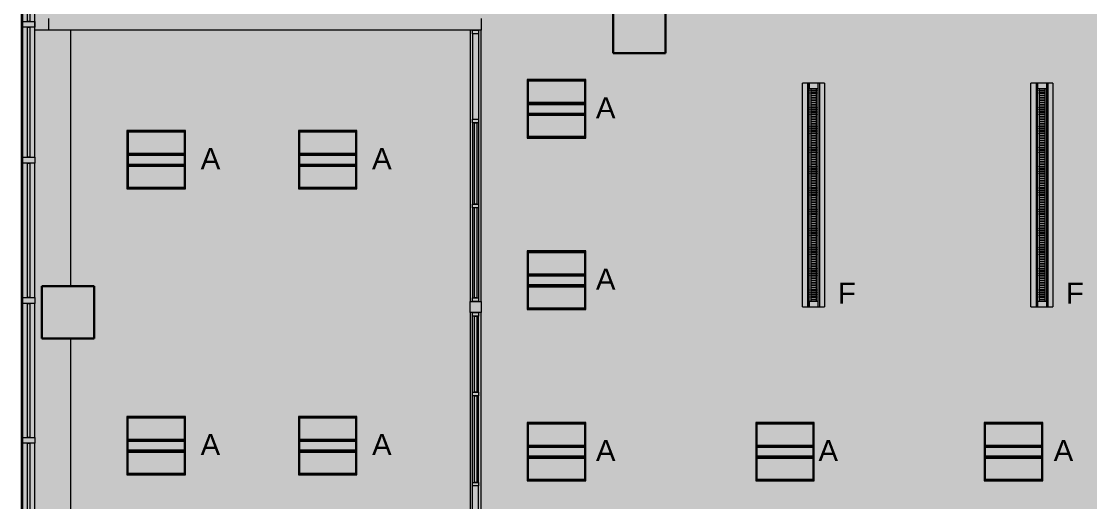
# Model space of a CAD drawing. Header units: inches. Extents: x -1196 to 1003, y -7097 to -4899.
# Drawn here: x -1195.7 to -746.8, y -5357.7 to -5156 of the extents above; entities that cross this region are included whole.
import ezdxf

# ---------------------------------------------------------------- set-up
doc = ezdxf.new("R2010")
doc.units = ezdxf.units.IN
doc.header["$MEASUREMENT"] = 0
for name, color, linetype, lineweight in [('A-CLNG', 13, 'Continuous', 13), ('A-DETL-GENF', 92, 'Continuous', 9), ('A-FLOR', 192, 'Continuous', 13), ('A-GLAZ-CURT', 52, 'Continuous', 9), ('A-GLAZ-CWMG', 51, 'Continuous', 9), ('A-WALL', 113, 'Continuous', 9), ('E-LITE-EQPM', 33, 'Continuous', 9), ('E-LITE-EQPM-IDEN', 33, 'Continuous', 9), ('S-COLS', 52, 'Continuous', 9)]:
    doc.layers.add(name, color=color, linetype=linetype, lineweight=lineweight)
doc.styles.add('Arial', font='arial.ttf', dxfattribs={"height": 8.851796})

# ---------------------------------------------------------------- blocks, each defined once
blk = doc.blocks.new('Concrete-Rectangular-Column - 24 X 24-5087837-FIRST FLOOR RCP')
at = {"layer": 'S-COLS', "lineweight": 30}
for p, q in [((-11, 11), (11, 11)), ((-11, -11), (-11, 11)), ((11, 11), (11, -11)), ((11, -11), (-11, -11))]:
    blk.add_line(p, q, dxfattribs=at)
blk = doc.blocks.new('System Panel - Glazed-5269407-FIRST FLOOR RCP')
at = {"layer": 'A-GLAZ-CURT', "lineweight": 13}
for p, q in [((-28.25, -0.5), (-28.25, 0.5)), ((-28.25, 0.5), (28.25, 0.5)), ((28.25, 0.5), (28.25, -0.5)), ((28.25, -0.5), (-28.25, -0.5))]:
    blk.add_line(p, q, dxfattribs=at)
blk = doc.blocks.new('System Panel - Glazed-5269408-FIRST FLOOR RCP')
at = {"layer": 'A-GLAZ-CURT', "lineweight": 13}
for p, q in [((-28.125, -0.5), (-28.125, 0.5)), ((-28.125, 0.5), (28.125, 0.5)), ((28.125, 0.5), (28.125, -0.5)), ((28.125, -0.5), (-28.125, -0.5))]:
    blk.add_line(p, q, dxfattribs=at)
blk = doc.blocks.new('Rectangular Mullion - 2_5_ x 5_ rectangular-V60-FIRST FLOOR RCP')
at = {"layer": 'A-GLAZ-CWMG'}
for p, q in [((-1195.06, -5389.74), (-1195.06, -5333.24)), ((-1190.06, -5388.54), (-1190.06, -5333.24))]:
    blk.add_line(p, q, dxfattribs=at)
blk = doc.blocks.new('Rectangular Mullion - 2_5_ x 5_ rectangular-V61-FIRST FLOOR RCP')
at = {"layer": 'A-GLAZ-CWMG'}
for p, q in [((-1195.06, -5330.74), (-1195.06, -5274.49)), ((-1190.06, -5330.74), (-1190.06, -5274.49))]:
    blk.add_line(p, q, dxfattribs=at)
blk = doc.blocks.new('System Panel - Glazed-5269409-FIRST FLOOR RCP')
at = {"layer": 'A-GLAZ-CURT', "lineweight": 13}
for p, q in [((-27.25, -0.5), (-27.25, 0.5)), ((-27.25, 0.5), (27.25, 0.5)), ((27.25, 0.5), (27.25, -0.5)), ((27.25, -0.5), (-27.25, -0.5))]:
    blk.add_line(p, q, dxfattribs=at)
blk = doc.blocks.new('Rectangular Mullion - 2_5_ x 5_ rectangular-V62-FIRST FLOOR RCP')
at = {"layer": 'A-GLAZ-CWMG'}
for p, q in [((-1195.06, -5271.99), (-1195.06, -5215.49)), ((-1190.06, -5271.99), (-1190.06, -5215.49))]:
    blk.add_line(p, q, dxfattribs=at)
blk = doc.blocks.new('System Panel - Glazed-5269410-FIRST FLOOR RCP')
at = {"layer": 'A-GLAZ-CURT', "lineweight": 13}
for p, q in [((-28.23, -0.5), (-28.23, 0.5)), ((-28.23, 0.5), (28.23, 0.5)), ((28.23, 0.5), (28.23, -0.5)), ((28.23, -0.5), (-28.23, -0.5))]:
    blk.add_line(p, q, dxfattribs=at)
blk = doc.blocks.new('Rectangular Mullion - 2_5_ x 5_ rectangular-4899285-FIRST FLOOR RCP')
at = {"layer": 'A-GLAZ-CWMG'}
for p, q in [((-1195.06, -5212.99), (-1195.06, -5158.49)), ((-1190.06, -5212.99), (-1190.06, -5159.7))]:
    blk.add_line(p, q, dxfattribs=at)
blk = doc.blocks.new('Rectangular Mullion - 2_5_ x 5_ rectangular-4899287-FIRST FLOOR RCP')
at = {"layer": 'A-GLAZ-CWMG'}
for p, q in [((-1195.06, -5155.99), (-1195.06, -5099.53)), ((-1190.06, -5154.83), (-1190.06, -5099.53))]:
    blk.add_line(p, q, dxfattribs=at)
blk = doc.blocks.new('Rectangular Mullion - 2_5_ x 5_ rectangular-5269403-FIRST FLOOR RCP')
at = {"layer": 'A-GLAZ-CWMG', "lineweight": 20}
for p, q in [((1.25, 2.5), (-1.25, 2.5)), ((-1.25, 2.5), (-1.25, -2.5)), ((1.25, -2.5), (1.25, 2.5)), ((-1.25, -2.5), (1.25, -2.5))]:
    blk.add_line(p, q, dxfattribs=at)
blk = doc.blocks.new('Rectangular Mullion - 1_5_ x 2_5_ rectangular-4940031-FIRST FLOOR RCP')
at = {"layer": 'A-GLAZ-CWMG'}
for p, q in [((-1006.07, -5234.26), (-1006.07, -5272.15)), ((-1003.57, -5234.26), (-1003.57, -5272.15))]:
    blk.add_line(p, q, dxfattribs=at)
blk = doc.blocks.new('Rectangular Mullion - 1_5_ x 2_5_ rectangular-5299792-FIRST FLOOR RCP')
at = {"layer": 'A-GLAZ-CWMG', "lineweight": 20}
for p, q in [((-1.5, 1.25), (0, 1.25)), ((-1.5, -1.25), (-1.5, 1.25)), ((0, 1.25), (0, -1.25)), ((0, -1.25), (-1.5, -1.25))]:
    blk.add_line(p, q, dxfattribs=at)
blk = doc.blocks.new('Rectangular Mullion - 1_5_ x 2_5_ rectangular-5263173-FIRST FLOOR RCP')
at = {"layer": 'A-GLAZ-CWMG'}
for p, q in [((-1006.07, -5161.2), (-1006.07, -5197.11)), ((-1003.57, -5161.2), (-1003.57, -5197.11))]:
    blk.add_line(p, q, dxfattribs=at)
blk = doc.blocks.new('System Panel - Glazed-5263178-FIRST FLOOR RCP')
at = {"layer": 'A-GLAZ-CURT', "lineweight": 13}
for p, q in [((-17.07, -0.5), (-17.07, 0.5)), ((-17.07, 0.5), (17.07, 0.5)), ((17.07, 0.5), (17.07, -0.5)), ((17.07, -0.5), (-17.07, -0.5))]:
    blk.add_line(p, q, dxfattribs=at)
blk = doc.blocks.new('Rectangular Mullion - 1_5_ x 2_5_ rectangular-5299793-FIRST FLOOR RCP')
at = {"layer": 'A-GLAZ-CWMG', "lineweight": 20}
for p, q in [((0, 1.25), (-1.5, 1.25)), ((-1.5, 1.25), (-1.5, -1.25)), ((0, -1.25), (0, 1.25)), ((-1.5, -1.25), (0, -1.25))]:
    blk.add_line(p, q, dxfattribs=at)
blk = doc.blocks.new('Rectangular Mullion - 1_5_ x 2_5_ rectangular-4924423-FIRST FLOOR RCP')
at = {"layer": 'A-GLAZ-CWMG', "lineweight": 20}
for p, q in [((0.75, 1.25), (-0.75, 1.25)), ((-0.75, 1.25), (-0.75, -1.25)), ((0.75, -1.25), (0.75, 1.25)), ((-0.75, -1.25), (0.75, -1.25))]:
    blk.add_line(p, q, dxfattribs=at)
blk = doc.blocks.new('System Panel - Glazed-4940037-FIRST FLOOR RCP')
at = {"layer": 'A-GLAZ-CURT', "lineweight": 13}
for p, q in [((-18.95, -0.5), (-18.95, 0.5)), ((-18.95, 0.5), (18.95, 0.5)), ((18.95, 0.5), (18.95, -0.5)), ((18.95, -0.5), (-18.95, -0.5))]:
    blk.add_line(p, q, dxfattribs=at)
blk = doc.blocks.new('Rectangular Mullion - 1_5_ x 2_5_ rectangular-5263176-FIRST FLOOR RCP')
at = {"layer": 'A-GLAZ-CWMG'}
for p, q in [((-1006.07, -5198.61), (-1006.07, -5232.76)), ((-1003.57, -5198.61), (-1003.57, -5232.76))]:
    blk.add_line(p, q, dxfattribs=at)
blk = doc.blocks.new('Rectangular Mullion - 1_5_ x 2_5_ rectangular-4942306-FIRST FLOOR RCP')
at = {"layer": 'A-GLAZ-CWMG'}
for p, q in [((-1006.07, -5311.75), (-1006.07, -5279.78)), ((-1003.57, -5311.75), (-1003.57, -5279.78))]:
    blk.add_line(p, q, dxfattribs=at)
blk = doc.blocks.new('Rectangular Mullion - 1_5_ x 2_5_ rectangular-5263125-FIRST FLOOR RCP')
at = {"layer": 'A-GLAZ-CWMG'}
for p, q in [((-1006.07, -5387.04), (-1006.07, -5351.14)), ((-1003.57, -5387.04), (-1003.57, -5351.14))]:
    blk.add_line(p, q, dxfattribs=at)
blk = doc.blocks.new('System Panel - Glazed-5263130-FIRST FLOOR RCP')
at = {"layer": 'A-GLAZ-CURT', "lineweight": 13}
for p, q in [((-18.2, -0.5), (-18.2, 0.5)), ((-18.2, 0.5), (18.2, 0.5)), ((18.2, 0.5), (18.2, -0.5)), ((18.2, -0.5), (-18.2, -0.5))]:
    blk.add_line(p, q, dxfattribs=at)
blk = doc.blocks.new('Rectangular Mullion - 1_5_ x 2_5_ rectangular-5299802-FIRST FLOOR RCP')
at = {"layer": 'A-GLAZ-CWMG', "lineweight": 20}
for p, q in [((0, 1.25), (-1.5, 1.25)), ((-1.5, 1.25), (-1.5, -1.25)), ((0, -1.25), (0, 1.25)), ((-1.5, -1.25), (0, -1.25))]:
    blk.add_line(p, q, dxfattribs=at)
blk = doc.blocks.new('Rectangular Mullion - 1_5_ x 2_5_ rectangular-4928813-FIRST FLOOR RCP')
at = {"layer": 'A-GLAZ-CWMG', "lineweight": 20}
for p, q in [((0.75, 1.25), (-0.75, 1.25)), ((-0.75, 1.25), (-0.75, -1.25)), ((0.75, -1.25), (0.75, 1.25)), ((-0.75, -1.25), (0.75, -1.25))]:
    blk.add_line(p, q, dxfattribs=at)
blk = doc.blocks.new('System Panel - Glazed-4942309-FIRST FLOOR RCP')
at = {"layer": 'A-GLAZ-CURT', "lineweight": 13}
for p, q in [((-15.99, -0.5), (-15.99, 0.5)), ((-15.99, 0.5), (15.99, 0.5)), ((15.99, 0.5), (15.99, -0.5)), ((15.99, -0.5), (-15.99, -0.5))]:
    blk.add_line(p, q, dxfattribs=at)
blk = doc.blocks.new('Rectangular Mullion - 1_5_ x 2_5_ rectangular-5263128-FIRST FLOOR RCP')
at = {"layer": 'A-GLAZ-CWMG'}
for p, q in [((-1006.07, -5349.64), (-1006.07, -5313.25)), ((-1003.57, -5349.64), (-1003.57, -5313.25))]:
    blk.add_line(p, q, dxfattribs=at)
blk = doc.blocks.new('L-Recessed-Axis-Plano - 2 X 2-4550865-FIRST FLOOR RCP')
at = {"layer": 'E-LITE-EQPM'}
for p, q in [((11.91, 11.87), (-11.91, 11.87)), ((-11.91, 11.87), (-11.91, -11.88)), ((-11.88, -11.56), (-11.88, 11.56)), ((-11.88, 11.56), (11.87, 11.56)), ((11.87, 11.56), (11.87, -11.56)), ((11.91, -11.88), (11.91, 11.87)), ((-11.88, 2.74), (11.87, 2.74)), ((11.87, 2.51), (-11.88, 2.51)), ((-11.88, 2.3), (11.87, 2.3)), ((-11.88, 2.2), (11.87, 2.2)), ((-11.88, 1.83), (11.87, 1.83)), ((-11.88, -1.83), (11.87, -1.83)), ((-11.88, -2.2), (11.87, -2.2)), ((-11.88, -2.3), (11.87, -2.3)), ((-11.88, -2.51), (11.87, -2.51)), ((-11.88, -2.74), (11.87, -2.74)), ((-11.91, -11.88), (11.91, -11.88)), ((11.87, -11.56), (-11.88, -11.56))]:
    blk.add_line(p, q, dxfattribs=at)
blk = doc.blocks.new('L-Pendant-Axis-LT-Louver - L-Pendant-Axis-LT-Louver 2-5087436-FIRST FLOOR RCP')
at = {"layer": 'E-LITE-EQPM'}
for p, q in [((47, 4.64), (-47, 4.64)), ((-47, 4.59), (-47, 4.64)), ((-47, 2.49), (-47, 4.59)), ((47, 4.64), (47, 4.59)), ((47, 4.59), (47, 2.49)), ((-47, 1.88), (-47, 2.49)), ((-47, 2.49), (47, 2.49)), ((47, 1.88), (-47, 1.88)), ((-47, -1.85), (-47, 1.85)), ((-47, 1.85), (-44.78, 1.85)), ((-44.78, 1.85), (-44.78, 1.8)), ((-44.78, 1.8), (-44.78, 1.83)), ((-44.78, 1.72), (-44.78, 1.8)), ((-44.78, 1.72), (-44.78, -1.72)), ((-44.78, 1.15), (-43.88, 1.15)), ((-43.88, -1.27), (-43.88, 1.27)), ((-43.82, 1.27), (-43.88, 1.27)), ((-43.82, 1.27), (-43.82, -1.27)), ((-43.82, 1.15), (-42.89, 1.15)), ((-42.89, -1.27), (-42.89, 1.27)), ((-42.82, 1.27), (-42.89, 1.27)), ((-42.82, 1.27), (-42.82, -1.27)), ((-42.82, 1.15), (-41.89, 1.15)), ((-41.89, -1.27), (-41.89, 1.27)), ((-41.83, 1.27), (-41.89, 1.27)), ((-41.83, 1.27), (-41.83, -1.27)), ((-41.83, 1.15), (-40.89, 1.15)), ((-40.89, -1.27), (-40.89, 1.27)), ((-40.83, 1.27), (-40.89, 1.27)), ((-40.83, 1.27), (-40.83, -1.27)), ((-40.83, 1.15), (-39.9, 1.15)), ((-39.9, -1.27), (-39.9, 1.27)), ((-39.83, 1.27), (-39.9, 1.27)), ((-39.83, 1.27), (-39.83, -1.27)), ((-39.83, 1.15), (-38.9, 1.15)), ((-38.9, -1.27), (-38.9, 1.27)), ((-38.84, 1.27), (-38.9, 1.27)), ((-38.84, 1.27), (-38.84, -1.27)), ((-38.84, 1.15), (-37.9, 1.15)), ((-37.9, -1.27), (-37.9, 1.27)), ((-37.84, 1.27), (-37.9, 1.27)), ((-37.84, 1.27), (-37.84, -1.27)), ((-37.84, 1.15), (-36.91, 1.15)), ((-36.91, -1.27), (-36.91, 1.27)), ((-36.84, 1.27), (-36.91, 1.27)), ((-36.84, 1.27), (-36.84, -1.27)), ((-36.84, 1.15), (-35.91, 1.15)), ((-35.91, -1.27), (-35.91, 1.27)), ((-35.85, 1.27), (-35.91, 1.27)), ((-35.85, 1.27), (-35.85, -1.27)), ((-35.85, 1.15), (-34.91, 1.15)), ((-34.91, -1.27), (-34.91, 1.27)), ((-34.85, 1.27), (-34.91, 1.27)), ((-34.85, 1.27), (-34.85, -1.27)), ((-34.85, 1.15), (-33.92, 1.15)), ((-33.92, -1.27), (-33.92, 1.27)), ((-33.85, 1.27), (-33.92, 1.27)), ((-33.85, 1.27), (-33.85, -1.27)), ((-33.85, 1.15), (-32.92, 1.15)), ((-32.92, -1.27), (-32.92, 1.27)), ((-32.86, 1.27), (-32.92, 1.27)), ((-32.86, 1.27), (-32.86, -1.27)), ((-32.86, 1.15), (-31.92, 1.15)), ((-31.92, -1.27), (-31.92, 1.27)), ((-31.86, 1.27), (-31.92, 1.27)), ((-31.86, 1.27), (-31.86, -1.27)), ((-31.86, 1.15), (-30.93, 1.15)), ((-30.93, -1.27), (-30.93, 1.27)), ((-30.86, 1.27), (-30.93, 1.27)), ((-30.86, 1.27), (-30.86, -1.27)), ((-30.86, 1.15), (-29.93, 1.15)), ((-29.93, -1.27), (-29.93, 1.27)), ((-29.87, 1.27), (-29.93, 1.27)), ((-29.87, 1.27), (-29.87, -1.27)), ((-29.87, 1.15), (-28.93, 1.15)), ((-28.93, -1.27), (-28.93, 1.27)), ((-28.87, 1.27), (-28.93, 1.27)), ((-28.87, 1.27), (-28.87, -1.27)), ((-28.87, 1.15), (-27.94, 1.15)), ((-27.94, -1.27), (-27.94, 1.27)), ((-27.87, 1.27), (-27.94, 1.27)), ((-27.87, 1.27), (-27.87, -1.27)), ((-27.87, 1.15), (-26.94, 1.15)), ((-26.94, -1.27), (-26.94, 1.27)), ((-26.88, 1.27), (-26.94, 1.27)), ((-26.88, 1.27), (-26.88, -1.27)), ((-26.88, 1.15), (-25.94, 1.15)), ((-25.94, -1.27), (-25.94, 1.27)), ((-25.88, 1.27), (-25.94, 1.27)), ((-25.88, 1.27), (-25.88, -1.27)), ((-25.88, 1.15), (-24.95, 1.15)), ((-24.95, -1.27), (-24.95, 1.27)), ((-24.88, 1.27), (-24.95, 1.27)), ((-24.88, 1.27), (-24.88, -1.27)), ((-24.88, 1.15), (-23.95, 1.15)), ((-23.95, -1.27), (-23.95, 1.27)), ((-23.89, 1.27), (-23.95, 1.27)), ((-23.89, 1.27), (-23.89, -1.27)), ((-23.89, 1.15), (-22.95, 1.15)), ((-22.95, -1.27), (-22.95, 1.27)), ((-22.89, 1.27), (-22.95, 1.27)), ((-22.89, 1.27), (-22.89, -1.27)), ((-22.89, 1.15), (-21.96, 1.15)), ((-21.96, -1.27), (-21.96, 1.27)), ((-21.89, 1.27), (-21.96, 1.27)), ((-21.89, 1.27), (-21.89, -1.27)), ((-21.89, 1.15), (-20.96, 1.15)), ((-20.96, -1.27), (-20.96, 1.27)), ((-20.9, 1.27), (-20.96, 1.27)), ((-20.9, 1.27), (-20.9, -1.27)), ((-20.9, 1.15), (-19.96, 1.15)), ((-19.96, -1.27), (-19.96, 1.27)), ((-19.9, 1.27), (-19.96, 1.27)), ((-19.9, 1.27), (-19.9, -1.27)), ((-19.9, 1.15), (-18.97, 1.15)), ((-18.97, -1.27), (-18.97, 1.27)), ((-18.9, 1.27), (-18.97, 1.27)), ((-18.9, 1.27), (-18.9, -1.27)), ((-18.9, 1.15), (-17.97, 1.15)), ((-17.97, -1.27), (-17.97, 1.27)), ((-17.91, 1.27), (-17.97, 1.27)), ((-17.91, 1.27), (-17.91, -1.27)), ((-17.91, 1.15), (-16.97, 1.15)), ((-16.97, -1.27), (-16.97, 1.27)), ((-16.91, 1.27), (-16.97, 1.27)), ((-16.91, 1.27), (-16.91, -1.27)), ((-16.91, 1.15), (-15.98, 1.15)), ((-15.98, -1.27), (-15.98, 1.27)), ((-15.91, 1.27), (-15.98, 1.27)), ((-15.91, 1.27), (-15.91, -1.27)), ((-15.91, 1.15), (-14.98, 1.15)), ((-14.98, -1.27), (-14.98, 1.27)), ((-14.92, 1.27), (-14.98, 1.27)), ((-14.92, 1.27), (-14.92, -1.27)), ((-14.92, 1.15), (-13.98, 1.15)), ((-13.98, -1.27), (-13.98, 1.27)), ((-13.92, 1.27), (-13.98, 1.27)), ((-13.92, 1.27), (-13.92, -1.27)), ((-13.92, 1.15), (-12.99, 1.15)), ((-12.99, -1.27), (-12.99, 1.27)), ((-12.92, 1.27), (-12.99, 1.27)), ((-12.92, 1.27), (-12.92, -1.27)), ((-12.92, 1.15), (-11.99, 1.15)), ((-11.99, -1.27), (-11.99, 1.27)), ((-11.93, 1.27), (-11.99, 1.27)), ((-11.93, 1.27), (-11.93, -1.27)), ((-11.93, 1.15), (-10.99, 1.15)), ((-10.99, -1.27), (-10.99, 1.27)), ((-10.93, 1.27), (-10.99, 1.27)), ((-10.93, 1.27), (-10.93, -1.27)), ((-10.93, 1.15), (-10, 1.15)), ((-10, -1.27), (-10, 1.27)), ((-9.94, 1.27), (-10, 1.27)), ((-9.94, 1.27), (-9.94, -1.27)), ((-9.94, 1.15), (-9, 1.15)), ((-9, -1.27), (-9, 1.27)), ((-8.94, 1.27), (-9, 1.27)), ((-8.94, 1.27), (-8.94, -1.27)), ((-8.94, 1.15), (-8, 1.15)), ((-8, -1.27), (-8, 1.27)), ((-7.94, 1.27), (-8, 1.27)), ((-7.94, 1.27), (-7.94, -1.27)), ((-7.94, 1.15), (-7.01, 1.15)), ((-7.01, -1.27), (-7.01, 1.27)), ((-6.95, 1.27), (-7.01, 1.27)), ((-6.95, 1.27), (-6.95, -1.27)), ((-6.95, 1.15), (-6.01, 1.15)), ((-6.01, -1.27), (-6.01, 1.27)), ((-5.95, 1.27), (-6.01, 1.27)), ((-5.95, 1.27), (-5.95, -1.27)), ((-5.95, 1.15), (-5.01, 1.15)), ((-5.01, -1.27), (-5.01, 1.27)), ((-4.95, 1.27), (-5.01, 1.27)), ((-4.95, 1.27), (-4.95, -1.27)), ((-4.95, 1.15), (-4.02, 1.15)), ((-4.02, -1.27), (-4.02, 1.27)), ((-3.96, 1.27), (-4.02, 1.27)), ((-3.96, 1.27), (-3.96, -1.27)), ((-3.96, 1.15), (-3.02, 1.15)), ((-3.02, -1.27), (-3.02, 1.27)), ((-2.96, 1.27), (-3.02, 1.27)), ((-2.96, 1.27), (-2.96, -1.27)), ((-2.96, 1.15), (-2.02, 1.15)), ((-2.02, -1.27), (-2.02, 1.27)), ((-1.96, 1.27), (-2.02, 1.27)), ((-1.96, 1.27), (-1.96, -1.27)), ((-1.96, 1.15), (-1.03, 1.15)), ((-1.03, -1.27), (-1.03, 1.27)), ((-0.97, 1.27), (-1.03, 1.27)), ((-0.97, 1.27), (-0.97, -1.27)), ((-0.97, 1.15), (-0.03, 1.15)), ((-0.03, -1.27), (-0.03, 1.27)), ((0.03, 1.27), (-0.03, 1.27)), ((0.03, 1.27), (0.03, -1.27)), ((0.03, 1.15), (0.97, 1.15)), ((0.97, -1.27), (0.97, 1.27)), ((1.03, 1.27), (0.97, 1.27)), ((1.03, 1.27), (1.03, -1.27)), ((1.03, 1.15), (1.96, 1.15)), ((1.96, -1.27), (1.96, 1.27)), ((2.02, 1.27), (1.96, 1.27)), ((2.02, 1.27), (2.02, -1.27)), ((2.02, 1.15), (2.96, 1.15)), ((2.96, -1.27), (2.96, 1.27)), ((3.02, 1.27), (2.96, 1.27)), ((3.02, 1.27), (3.02, -1.27)), ((3.02, 1.15), (3.96, 1.15)), ((3.96, -1.27), (3.96, 1.27)), ((4.02, 1.27), (3.96, 1.27)), ((4.02, 1.27), (4.02, -1.27)), ((4.02, 1.15), (4.95, 1.15)), ((4.95, -1.27), (4.95, 1.27)), ((5.01, 1.27), (4.95, 1.27)), ((5.01, 1.27), (5.01, -1.27)), ((5.01, 1.15), (5.95, 1.15)), ((5.95, -1.27), (5.95, 1.27)), ((6.01, 1.27), (5.95, 1.27)), ((6.01, 1.27), (6.01, -1.27)), ((6.01, 1.15), (6.95, 1.15)), ((6.95, -1.27), (6.95, 1.27)), ((7.01, 1.27), (6.95, 1.27)), ((7.01, 1.27), (7.01, -1.27)), ((7.01, 1.15), (7.94, 1.15)), ((7.94, -1.27), (7.94, 1.27)), ((8, 1.27), (7.94, 1.27)), ((8, 1.27), (8, -1.27)), ((8, 1.15), (8.94, 1.15)), ((8.94, -1.27), (8.94, 1.27)), ((9, 1.27), (8.94, 1.27)), ((9, 1.27), (9, -1.27)), ((9, 1.15), (9.94, 1.15)), ((9.94, -1.27), (9.94, 1.27)), ((10, 1.27), (9.94, 1.27)), ((10, 1.27), (10, -1.27)), ((10, 1.15), (10.93, 1.15)), ((10.93, -1.27), (10.93, 1.27)), ((10.99, 1.27), (10.93, 1.27)), ((10.99, 1.27), (10.99, -1.27)), ((10.99, 1.15), (11.93, 1.15)), ((11.93, -1.27), (11.93, 1.27)), ((11.99, 1.27), (11.93, 1.27)), ((11.99, 1.27), (11.99, -1.27)), ((11.99, 1.15), (12.92, 1.15)), ((12.92, -1.27), (12.92, 1.27)), ((12.99, 1.27), (12.92, 1.27)), ((12.99, 1.27), (12.99, -1.27)), ((12.99, 1.15), (13.92, 1.15)), ((13.92, -1.27), (13.92, 1.27)), ((13.98, 1.27), (13.92, 1.27)), ((13.98, 1.27), (13.98, -1.27)), ((13.98, 1.15), (14.92, 1.15)), ((14.92, -1.27), (14.92, 1.27)), ((14.98, 1.27), (14.92, 1.27)), ((14.98, 1.27), (14.98, -1.27)), ((14.98, 1.15), (15.91, 1.15)), ((15.91, -1.27), (15.91, 1.27)), ((15.98, 1.27), (15.91, 1.27)), ((15.98, 1.27), (15.98, -1.27)), ((15.98, 1.15), (16.91, 1.15)), ((16.91, -1.27), (16.91, 1.27)), ((16.97, 1.27), (16.91, 1.27)), ((16.97, 1.27), (16.97, -1.27)), ((16.97, 1.15), (17.91, 1.15)), ((17.91, -1.27), (17.91, 1.27)), ((17.97, 1.27), (17.91, 1.27)), ((17.97, 1.27), (17.97, -1.27)), ((17.97, 1.15), (18.9, 1.15)), ((18.9, -1.27), (18.9, 1.27)), ((18.97, 1.27), (18.9, 1.27)), ((18.97, 1.27), (18.97, -1.27)), ((18.97, 1.15), (19.9, 1.15)), ((19.9, -1.27), (19.9, 1.27)), ((19.96, 1.27), (19.9, 1.27)), ((19.96, 1.27), (19.96, -1.27)), ((19.96, 1.15), (20.9, 1.15)), ((20.9, -1.27), (20.9, 1.27)), ((20.96, 1.27), (20.9, 1.27)), ((20.96, 1.27), (20.96, -1.27)), ((20.96, 1.15), (21.89, 1.15)), ((21.89, -1.27), (21.89, 1.27)), ((21.96, 1.27), (21.89, 1.27)), ((21.96, 1.27), (21.96, -1.27)), ((21.96, 1.15), (22.89, 1.15)), ((22.89, -1.27), (22.89, 1.27)), ((22.95, 1.27), (22.89, 1.27)), ((22.95, 1.27), (22.95, -1.27)), ((22.95, 1.15), (23.89, 1.15)), ((23.89, -1.27), (23.89, 1.27)), ((23.95, 1.27), (23.89, 1.27)), ((23.95, 1.27), (23.95, -1.27)), ((23.95, 1.15), (24.88, 1.15)), ((24.88, -1.27), (24.88, 1.27)), ((24.95, 1.27), (24.88, 1.27)), ((24.95, 1.27), (24.95, -1.27)), ((24.95, 1.15), (25.88, 1.15)), ((25.88, -1.27), (25.88, 1.27)), ((25.94, 1.27), (25.88, 1.27)), ((25.94, 1.27), (25.94, -1.27)), ((25.94, 1.15), (26.88, 1.15)), ((26.88, -1.27), (26.88, 1.27)), ((26.94, 1.27), (26.88, 1.27)), ((26.94, 1.27), (26.94, -1.27)), ((26.94, 1.15), (27.87, 1.15)), ((27.87, -1.27), (27.87, 1.27)), ((27.94, 1.27), (27.87, 1.27)), ((27.94, 1.27), (27.94, -1.27)), ((27.94, 1.15), (28.87, 1.15)), ((28.87, -1.27), (28.87, 1.27)), ((28.93, 1.27), (28.87, 1.27)), ((28.93, 1.27), (28.93, -1.27)), ((28.93, 1.15), (29.87, 1.15)), ((29.87, -1.27), (29.87, 1.27)), ((29.93, 1.27), (29.87, 1.27)), ((29.93, 1.27), (29.93, -1.27)), ((29.93, 1.15), (30.86, 1.15)), ((30.86, -1.27), (30.86, 1.27)), ((30.93, 1.27), (30.86, 1.27)), ((30.93, 1.27), (30.93, -1.27)), ((30.93, 1.15), (31.86, 1.15)), ((31.86, -1.27), (31.86, 1.27)), ((31.92, 1.27), (31.86, 1.27)), ((31.92, 1.27), (31.92, -1.27)), ((31.92, 1.15), (32.86, 1.15)), ((32.86, -1.27), (32.86, 1.27)), ((32.92, 1.27), (32.86, 1.27)), ((32.92, 1.27), (32.92, -1.27)), ((32.92, 1.15), (33.85, 1.15)), ((33.85, -1.27), (33.85, 1.27)), ((33.92, 1.27), (33.85, 1.27)), ((33.92, 1.27), (33.92, -1.27)), ((33.92, 1.15), (34.85, 1.15)), ((34.85, -1.27), (34.85, 1.27)), ((34.91, 1.27), (34.85, 1.27)), ((34.91, 1.27), (34.91, -1.27)), ((34.91, 1.15), (35.85, 1.15)), ((35.85, -1.27), (35.85, 1.27)), ((35.91, 1.27), (35.85, 1.27)), ((35.91, 1.27), (35.91, -1.27)), ((35.91, 1.15), (36.84, 1.15)), ((36.84, -1.27), (36.84, 1.27)), ((36.91, 1.27), (36.84, 1.27)), ((36.91, 1.27), (36.91, -1.27)), ((36.91, 1.15), (37.84, 1.15)), ((37.84, -1.27), (37.84, 1.27)), ((37.9, 1.27), (37.84, 1.27)), ((37.9, 1.27), (37.9, -1.27)), ((37.9, 1.15), (38.84, 1.15)), ((38.84, -1.27), (38.84, 1.27)), ((38.9, 1.27), (38.84, 1.27)), ((38.9, 1.27), (38.9, -1.27)), ((38.9, 1.15), (39.83, 1.15)), ((39.83, -1.27), (39.83, 1.27)), ((39.9, 1.27), (39.83, 1.27)), ((39.9, 1.27), (39.9, -1.27)), ((39.9, 1.15), (40.83, 1.15)), ((40.83, -1.27), (40.83, 1.27)), ((40.89, 1.27), (40.83, 1.27)), ((40.89, 1.27), (40.89, -1.27)), ((40.89, 1.15), (41.83, 1.15)), ((41.83, -1.27), (41.83, 1.27)), ((41.89, 1.27), (41.83, 1.27)), ((41.89, 1.27), (41.89, -1.27)), ((41.89, 1.15), (42.82, 1.15)), ((42.82, -1.27), (42.82, 1.27)), ((42.89, 1.27), (42.82, 1.27)), ((42.89, 1.27), (42.89, -1.27)), ((42.89, 1.15), (43.82, 1.15)), ((43.82, -1.27), (43.82, 1.27)), ((43.88, 1.27), (43.82, 1.27)), ((43.88, 1.27), (43.88, -1.27)), ((43.88, 1.15), (44.78, 1.15)), ((44.78, 1.8), (44.78, 1.85)), ((44.78, 1.85), (47, 1.85)), ((44.78, 1.83), (44.78, 1.8)), ((44.78, 1.8), (44.78, 1.72)), ((44.78, -1.72), (44.78, 1.72)), ((47, 2.49), (47, 1.88)), ((47, 1.85), (47, -1.85)), ((-47, -1.85), (-44.78, -1.85)), ((-47, -2.49), (-47, -1.88)), ((-47, -1.88), (47, -1.88)), ((-47, -4.6), (-47, -2.49)), ((-47, -2.49), (47, -2.49)), ((-44.78, -1.15), (-43.88, -1.15)), ((-44.78, -1.8), (-44.78, -1.72)), ((-44.78, -1.8), (-44.78, -1.85)), ((-44.78, -1.83), (-44.78, -1.8)), ((-43.88, -1.27), (-43.82, -1.27)), ((-43.82, -1.15), (-42.89, -1.15)), ((-42.89, -1.27), (-42.82, -1.27)), ((-42.82, -1.15), (-41.89, -1.15)), ((-41.89, -1.27), (-41.83, -1.27)), ((-41.83, -1.15), (-40.89, -1.15)), ((-40.89, -1.27), (-40.83, -1.27)), ((-40.83, -1.15), (-39.9, -1.15)), ((-39.9, -1.27), (-39.83, -1.27)), ((-39.83, -1.15), (-38.9, -1.15)), ((-38.9, -1.27), (-38.84, -1.27)), ((-38.84, -1.15), (-37.9, -1.15)), ((-37.9, -1.27), (-37.84, -1.27)), ((-37.84, -1.15), (-36.91, -1.15)), ((-36.91, -1.27), (-36.84, -1.27)), ((-36.84, -1.15), (-35.91, -1.15)), ((-35.91, -1.27), (-35.85, -1.27)), ((-35.85, -1.15), (-34.91, -1.15)), ((-34.91, -1.27), (-34.85, -1.27)), ((-34.85, -1.15), (-33.92, -1.15)), ((-33.92, -1.27), (-33.85, -1.27)), ((-33.85, -1.15), (-32.92, -1.15)), ((-32.92, -1.27), (-32.86, -1.27)), ((-32.86, -1.15), (-31.92, -1.15)), ((-31.92, -1.27), (-31.86, -1.27)), ((-31.86, -1.15), (-30.93, -1.15)), ((-30.93, -1.27), (-30.86, -1.27)), ((-30.86, -1.15), (-29.93, -1.15)), ((-29.93, -1.27), (-29.87, -1.27)), ((-29.87, -1.15), (-28.93, -1.15)), ((-28.93, -1.27), (-28.87, -1.27)), ((-28.87, -1.15), (-27.94, -1.15)), ((-27.94, -1.27), (-27.87, -1.27)), ((-27.87, -1.15), (-26.94, -1.15)), ((-26.94, -1.27), (-26.88, -1.27)), ((-26.88, -1.15), (-25.94, -1.15)), ((-25.94, -1.27), (-25.88, -1.27)), ((-25.88, -1.15), (-24.95, -1.15)), ((-24.95, -1.27), (-24.88, -1.27)), ((-24.88, -1.15), (-23.95, -1.15)), ((-23.95, -1.27), (-23.89, -1.27)), ((-23.89, -1.15), (-22.95, -1.15)), ((-22.95, -1.27), (-22.89, -1.27)), ((-22.89, -1.15), (-21.96, -1.15)), ((-21.96, -1.27), (-21.89, -1.27)), ((-21.89, -1.15), (-20.96, -1.15)), ((-20.96, -1.27), (-20.9, -1.27)), ((-20.9, -1.15), (-19.96, -1.15)), ((-19.96, -1.27), (-19.9, -1.27)), ((-19.9, -1.15), (-18.97, -1.15)), ((-18.97, -1.27), (-18.9, -1.27)), ((-18.9, -1.15), (-17.97, -1.15)), ((-17.97, -1.27), (-17.91, -1.27)), ((-17.91, -1.15), (-16.97, -1.15)), ((-16.97, -1.27), (-16.91, -1.27)), ((-16.91, -1.15), (-15.98, -1.15)), ((-15.98, -1.27), (-15.91, -1.27)), ((-15.91, -1.15), (-14.98, -1.15)), ((-14.98, -1.27), (-14.92, -1.27)), ((-14.92, -1.15), (-13.98, -1.15)), ((-13.98, -1.27), (-13.92, -1.27)), ((-13.92, -1.15), (-12.99, -1.15)), ((-12.99, -1.27), (-12.92, -1.27)), ((-12.92, -1.15), (-11.99, -1.15)), ((-11.99, -1.27), (-11.93, -1.27)), ((-11.93, -1.15), (-10.99, -1.15)), ((-10.99, -1.27), (-10.93, -1.27)), ((-10.93, -1.15), (-10, -1.15)), ((-10, -1.27), (-9.94, -1.27)), ((-9.94, -1.15), (-9, -1.15)), ((-9, -1.27), (-8.94, -1.27)), ((-8.94, -1.15), (-8, -1.15)), ((-8, -1.27), (-7.94, -1.27)), ((-7.94, -1.15), (-7.01, -1.15)), ((-7.01, -1.27), (-6.95, -1.27)), ((-6.95, -1.15), (-6.01, -1.15)), ((-6.01, -1.27), (-5.95, -1.27)), ((-5.95, -1.15), (-5.01, -1.15)), ((-5.01, -1.27), (-4.95, -1.27)), ((-4.95, -1.15), (-4.02, -1.15)), ((-4.02, -1.27), (-3.96, -1.27)), ((-3.96, -1.15), (-3.02, -1.15)), ((-3.02, -1.27), (-2.96, -1.27)), ((-2.96, -1.15), (-2.02, -1.15)), ((-2.02, -1.27), (-1.96, -1.27)), ((-1.96, -1.15), (-1.03, -1.15)), ((-1.03, -1.27), (-0.97, -1.27)), ((-0.97, -1.15), (-0.03, -1.15)), ((-0.03, -1.27), (0.03, -1.27)), ((0.03, -1.15), (0.97, -1.15)), ((0.97, -1.27), (1.03, -1.27)), ((1.03, -1.15), (1.96, -1.15)), ((1.96, -1.27), (2.02, -1.27)), ((2.02, -1.15), (2.96, -1.15)), ((2.96, -1.27), (3.02, -1.27)), ((3.02, -1.15), (3.96, -1.15)), ((3.96, -1.27), (4.02, -1.27)), ((4.02, -1.15), (4.95, -1.15)), ((4.95, -1.27), (5.01, -1.27)), ((5.01, -1.15), (5.95, -1.15)), ((5.95, -1.27), (6.01, -1.27)), ((6.01, -1.15), (6.95, -1.15)), ((6.95, -1.27), (7.01, -1.27)), ((7.01, -1.15), (7.94, -1.15)), ((7.94, -1.27), (8, -1.27)), ((8, -1.15), (8.94, -1.15)), ((8.94, -1.27), (9, -1.27)), ((9, -1.15), (9.94, -1.15)), ((9.94, -1.27), (10, -1.27)), ((10, -1.15), (10.93, -1.15)), ((10.93, -1.27), (10.99, -1.27)), ((10.99, -1.15), (11.93, -1.15)), ((11.93, -1.27), (11.99, -1.27)), ((11.99, -1.15), (12.92, -1.15)), ((12.92, -1.27), (12.99, -1.27)), ((12.99, -1.15), (13.92, -1.15)), ((13.92, -1.27), (13.98, -1.27)), ((13.98, -1.15), (14.92, -1.15)), ((14.92, -1.27), (14.98, -1.27)), ((14.98, -1.15), (15.91, -1.15)), ((15.91, -1.27), (15.98, -1.27)), ((15.98, -1.15), (16.91, -1.15)), ((16.91, -1.27), (16.97, -1.27)), ((16.97, -1.15), (17.91, -1.15)), ((17.91, -1.27), (17.97, -1.27)), ((17.97, -1.15), (18.9, -1.15)), ((18.9, -1.27), (18.97, -1.27)), ((18.97, -1.15), (19.9, -1.15)), ((19.9, -1.27), (19.96, -1.27)), ((19.96, -1.15), (20.9, -1.15)), ((20.9, -1.27), (20.96, -1.27)), ((20.96, -1.15), (21.89, -1.15)), ((21.89, -1.27), (21.96, -1.27)), ((21.96, -1.15), (22.89, -1.15)), ((22.89, -1.27), (22.95, -1.27)), ((22.95, -1.15), (23.89, -1.15)), ((23.89, -1.27), (23.95, -1.27)), ((23.95, -1.15), (24.88, -1.15)), ((24.88, -1.27), (24.95, -1.27)), ((24.95, -1.15), (25.88, -1.15)), ((25.88, -1.27), (25.94, -1.27)), ((25.94, -1.15), (26.88, -1.15)), ((26.88, -1.27), (26.94, -1.27)), ((26.94, -1.15), (27.87, -1.15)), ((27.87, -1.27), (27.94, -1.27)), ((27.94, -1.15), (28.87, -1.15)), ((28.87, -1.27), (28.93, -1.27)), ((28.93, -1.15), (29.87, -1.15)), ((29.87, -1.27), (29.93, -1.27)), ((29.93, -1.15), (30.86, -1.15)), ((30.86, -1.27), (30.93, -1.27)), ((30.93, -1.15), (31.86, -1.15)), ((31.86, -1.27), (31.92, -1.27)), ((31.92, -1.15), (32.86, -1.15)), ((32.86, -1.27), (32.92, -1.27)), ((32.92, -1.15), (33.85, -1.15)), ((33.85, -1.27), (33.92, -1.27)), ((33.92, -1.15), (34.85, -1.15)), ((34.85, -1.27), (34.91, -1.27)), ((34.91, -1.15), (35.85, -1.15)), ((35.85, -1.27), (35.91, -1.27)), ((35.91, -1.15), (36.84, -1.15)), ((36.84, -1.27), (36.91, -1.27)), ((36.91, -1.15), (37.84, -1.15)), ((37.84, -1.27), (37.9, -1.27)), ((37.9, -1.15), (38.84, -1.15)), ((38.84, -1.27), (38.9, -1.27)), ((38.9, -1.15), (39.83, -1.15)), ((39.83, -1.27), (39.9, -1.27)), ((39.9, -1.15), (40.83, -1.15)), ((40.83, -1.27), (40.89, -1.27)), ((40.89, -1.15), (41.83, -1.15)), ((41.83, -1.27), (41.89, -1.27)), ((41.89, -1.15), (42.82, -1.15)), ((42.82, -1.27), (42.89, -1.27)), ((42.89, -1.15), (43.82, -1.15)), ((43.82, -1.27), (43.88, -1.27)), ((43.88, -1.15), (44.78, -1.15)), ((44.78, -1.72), (44.78, -1.8)), ((44.78, -1.85), (44.78, -1.8)), ((44.78, -1.8), (44.78, -1.83)), ((44.78, -1.85), (47, -1.85)), ((47, -1.88), (47, -2.49)), ((47, -2.49), (47, -4.6)), ((-47, -4.64), (-47, -4.6)), ((-47, -4.6), (47, -4.6)), ((-47, -4.64), (47, -4.64)), ((47, -4.6), (47, -4.64))]:
    blk.add_line(p, q, dxfattribs=at)

msp = doc.modelspace()

# ---------------------------------------------------------------- hatches: boundary and pattern name
at = {"layer": 'A-DETL-GENF'}
h = msp.add_hatch(color=253, dxfattribs=at)
h.paths.add_polyline_path([(-96.31, -7097.28), (1002.44, -7097.28), (1002.44, -5859.78), (322.42, -5859.78), (322.44, -6330.92), (683.59, -6330.92), (683.59, -6624.92), (559.5, -6624.92), (559.5, -6380.94), (274.94, -6380.94), (274.94, -6852.28), (-475.06, -6852.28), (-475.06, -7097.28), (-115.06, -7097.28)], flags=0)
h.paths.add_polyline_path([(607.07, -6718.44), (607.07, -6718.44), (607.07, -6718.11)], flags=0)
h.paths.add_polyline_path([(703.07, -6718.44), (703.07, -6718.44), (703.07, -6718.11)], flags=0)
h.paths.add_polyline_path([(415.07, -6718.44), (415.07, -6718.44), (415.07, -6718.11)], flags=0)
h.paths.add_polyline_path([(511.07, -6718.44), (511.07, -6718.44), (511.07, -6718.11)], flags=0)
h.paths.add_polyline_path([(319.07, -6718.44), (319.07, -6718.44), (319.07, -6718.11)], flags=0)
h.paths.add_polyline_path([(481.7, -6462.6), (481.7, -6462.6), (481.7, -6461.7)], flags=0)
h.paths.add_polyline_path([(-1005.67, -6377.88), (-1002.51, -6377.88), (-1002.51, -6251.58), (-715.06, -6251.58), (-715.06, -5622.4), (-875.59, -5622.4), (-875.59, -5364.35), (-276.76, -5364.35), (-276.76, -5627.86), (-149.01, -5627.86), (-149.01, -5748.71), (-83.94, -5813.77), (-83.92, -5862.8), (39.67, -5862.8), (154.2, -5748.27), (42.44, -5636.51), (42.44, -4899.28), (-1195.06, -4899.28), (-1195.06, -6377.88), (-1157.23, -6377.88)], flags=0)
h.paths.add_polyline_path([(703.45, -6310.98), (703.45, -6310.98), (703.45, -6310.76)], flags=0)
h.paths.add_polyline_path([(703.48, -6140.42), (703.48, -6140.42), (703.48, -6139.81)], flags=0)
h.paths.add_polyline_path([(-249.39, -5477.1), (-249.39, -5477.1), (-249.39, -5476.71)], flags=0)

# ---------------------------------------------------------------- linework, layer by layer
at = {"layer": 'A-CLNG'}
for p, q in [((-1175.06, -5159.7), (-1175.06, -5267.28)), ((-958.49, -5180.44), (-983.11, -5180.44)), ((-983.11, -5180.44), (-983.11, -5205.01)), ((-958.49, -5205.01), (-958.49, -5180.44)), ((-1126.65, -5201.81), (-1151.28, -5201.81)), ((-1151.28, -5201.81), (-1151.28, -5226.37)), ((-1126.65, -5226.37), (-1126.65, -5201.81)), ((-1054.65, -5201.81), (-1079.28, -5201.81)), ((-1079.28, -5201.81), (-1079.28, -5226.37)), ((-1054.65, -5226.37), (-1054.65, -5201.81)), ((-983.11, -5205.01), (-958.49, -5205.01)), ((-1151.28, -5226.37), (-1126.65, -5226.37)), ((-1079.28, -5226.37), (-1054.65, -5226.37)), ((-958.49, -5252.44), (-983.11, -5252.44)), ((-983.11, -5252.44), (-983.11, -5277.01)), ((-958.49, -5277.01), (-958.49, -5252.44)), ((-983.11, -5277.01), (-958.49, -5277.01)), ((-1175.06, -5289.28), (-1175.06, -5388.54)), ((-1126.69, -5321.94), (-1151.32, -5321.94)), ((-1151.32, -5321.94), (-1151.32, -5346.5)), ((-1126.69, -5346.5), (-1126.69, -5321.94)), ((-1054.65, -5321.94), (-1079.28, -5321.94)), ((-1079.28, -5321.94), (-1079.28, -5346.5)), ((-1054.65, -5346.5), (-1054.65, -5321.94)), ((-958.49, -5324.44), (-983.11, -5324.44)), ((-983.11, -5324.44), (-983.11, -5349.01)), ((-958.49, -5349.01), (-958.49, -5324.44)), ((-862.49, -5324.44), (-887.11, -5324.44)), ((-887.11, -5324.44), (-887.11, -5349.01)), ((-862.49, -5349.01), (-862.49, -5324.44)), ((-766.49, -5324.44), (-791.11, -5324.44)), ((-791.11, -5324.44), (-791.11, -5349.01)), ((-766.49, -5349.01), (-766.49, -5324.44)), ((-1151.32, -5346.5), (-1126.69, -5346.5)), ((-1079.28, -5346.5), (-1054.65, -5346.5)), ((-983.11, -5349.01), (-958.49, -5349.01)), ((-887.11, -5349.01), (-862.49, -5349.01)), ((-791.11, -5349.01), (-766.49, -5349.01))]:
    msp.add_line(p, q, dxfattribs=at)
at = {"layer": 'A-FLOR'}
msp.add_line((-1195.66, -5877.24), (-1195.66, -5039.31), dxfattribs=at)
at = {"layer": 'A-WALL', "lineweight": 13}
for p, q in [((-1190.06, -5159.7), (-1190.06, -5154.83)), ((-1184.06, -5159.7), (-1184.06, -5154.83)), ((-1002.51, -5154.83), (-1002.51, -5159.7)), ((-1002.51, -5159.7), (-1190.06, -5159.7)), ((-1007.13, -5278.28), (-1007.13, -5273.65)), ((-1007.13, -5273.65), (-1002.51, -5273.65)), ((-1002.51, -5273.65), (-1002.51, -5278.28)), ((-1002.51, -5278.28), (-1007.13, -5278.28))]:
    msp.add_line(p, q, dxfattribs=at)
at = {"layer": 'A-WALL'}
for p, q in [((-1007.13, -5159.7), (-1007.13, -5273.65)), ((-1002.51, -5273.65), (-1002.51, -5159.7)), ((-1007.13, -5278.28), (-1007.13, -5388.54)), ((-1002.51, -5388.54), (-1002.51, -5278.28))]:
    msp.add_line(p, q, dxfattribs=at)

# ---------------------------------------------------------------- block references
at = {"layer": 'A-GLAZ-CURT'}
for name, p, rotation in [('System Panel - Glazed-5269410-FIRST FLOOR RCP', (-1192.56, -5127.76), 89.99999999999991), ('System Panel - Glazed-5269409-FIRST FLOOR RCP', (-1192.56, -5185.74), 89.99999999999991), ('System Panel - Glazed-5263178-FIRST FLOOR RCP', (-1004.82, -5215.68), 269.9999999999999), ('System Panel - Glazed-5269407-FIRST FLOOR RCP', (-1192.56, -5243.74), 89.99999999999991), ('System Panel - Glazed-4940037-FIRST FLOOR RCP', (-1004.82, -5253.2), 269.9999999999999), ('System Panel - Glazed-5269408-FIRST FLOOR RCP', (-1192.56, -5302.62), 89.99999999999991), ('System Panel - Glazed-4942309-FIRST FLOOR RCP', (-1004.82, -5295.76), 90.00000000000007), ('System Panel - Glazed-5263130-FIRST FLOOR RCP', (-1004.82, -5331.45), 90.00000000000007), ('System Panel - Glazed-5269407-FIRST FLOOR RCP', (-1192.56, -5361.49), 89.99999999999991)]:
    msp.add_blockref(name, p, dxfattribs=dict(at, rotation=rotation))
at = {"layer": 'A-GLAZ-CWMG'}
for name in ['Rectangular Mullion - 2_5_ x 5_ rectangular-4899287-FIRST FLOOR RCP', 'Rectangular Mullion - 2_5_ x 5_ rectangular-4899285-FIRST FLOOR RCP', 'Rectangular Mullion - 1_5_ x 2_5_ rectangular-5263173-FIRST FLOOR RCP', 'Rectangular Mullion - 1_5_ x 2_5_ rectangular-5263176-FIRST FLOOR RCP', 'Rectangular Mullion - 2_5_ x 5_ rectangular-V62-FIRST FLOOR RCP', 'Rectangular Mullion - 1_5_ x 2_5_ rectangular-4940031-FIRST FLOOR RCP', 'Rectangular Mullion - 2_5_ x 5_ rectangular-V61-FIRST FLOOR RCP', 'Rectangular Mullion - 1_5_ x 2_5_ rectangular-4942306-FIRST FLOOR RCP', 'Rectangular Mullion - 1_5_ x 2_5_ rectangular-5263128-FIRST FLOOR RCP', 'Rectangular Mullion - 2_5_ x 5_ rectangular-V60-FIRST FLOOR RCP', 'Rectangular Mullion - 1_5_ x 2_5_ rectangular-5263125-FIRST FLOOR RCP']:
    msp.add_blockref(name, (0, 0), dxfattribs=at)
at = {"layer": 'A-GLAZ-CWMG', "extrusion": (0, 0, -1)}
for name, p, rotation in [('Rectangular Mullion - 2_5_ x 5_ rectangular-5269403-FIRST FLOOR RCP', (1192.56, -5157.24), 90.0000000000001), ('Rectangular Mullion - 1_5_ x 2_5_ rectangular-4924423-FIRST FLOOR RCP', (1004.82, -5197.86), 270.0000000000001), ('Rectangular Mullion - 2_5_ x 5_ rectangular-5269403-FIRST FLOOR RCP', (1192.56, -5214.24), 90.0000000000001), ('Rectangular Mullion - 1_5_ x 2_5_ rectangular-4924423-FIRST FLOOR RCP', (1004.82, -5233.51), 270.0000000000001), ('Rectangular Mullion - 2_5_ x 5_ rectangular-5269403-FIRST FLOOR RCP', (1192.56, -5273.24), 90.0000000000001), ('Rectangular Mullion - 1_5_ x 2_5_ rectangular-5299793-FIRST FLOOR RCP', (1004.82, -5273.65), 270.0000000000001), ('Rectangular Mullion - 1_5_ x 2_5_ rectangular-5299802-FIRST FLOOR RCP', (1004.82, -5278.28), 89.99999999999991), ('Rectangular Mullion - 1_5_ x 2_5_ rectangular-4928813-FIRST FLOOR RCP', (1004.82, -5312.5), 89.99999999999991), ('Rectangular Mullion - 2_5_ x 5_ rectangular-5269403-FIRST FLOOR RCP', (1192.56, -5331.99), 90.0000000000001), ('Rectangular Mullion - 1_5_ x 2_5_ rectangular-4928813-FIRST FLOOR RCP', (1004.82, -5350.39), 89.99999999999991)]:
    msp.add_blockref(name, p, dxfattribs=dict(at, rotation=rotation))
at = {"layer": 'A-GLAZ-CWMG', "rotation": 89.99999999999991}
msp.add_blockref('Rectangular Mullion - 1_5_ x 2_5_ rectangular-5299792-FIRST FLOOR RCP', (-1004.82, -5159.7), dxfattribs=at)
at = {"layer": 'E-LITE-EQPM', "extrusion": (0, 0, -1)}
for name, p, rotation in [('L-Recessed-Axis-Plano - 2 X 2-4550865-FIRST FLOOR RCP', (970.8, -5192.72), 180), ('L-Pendant-Axis-LT-Louver - L-Pendant-Axis-LT-Louver 2-5087436-FIRST FLOOR RCP', (862.82, -5228.96), 269.9999999999999), ('L-Pendant-Axis-LT-Louver - L-Pendant-Axis-LT-Louver 2-5087436-FIRST FLOOR RCP', (766.82, -5228.96), 269.9999999999999), ('L-Recessed-Axis-Plano - 2 X 2-4550865-FIRST FLOOR RCP', (1138.97, -5214.09), 180), ('L-Recessed-Axis-Plano - 2 X 2-4550865-FIRST FLOOR RCP', (1066.97, -5214.09), 180), ('L-Recessed-Axis-Plano - 2 X 2-4550865-FIRST FLOOR RCP', (970.8, -5264.72), 180), ('L-Recessed-Axis-Plano - 2 X 2-4550865-FIRST FLOOR RCP', (1139, -5334.22), 180), ('L-Recessed-Axis-Plano - 2 X 2-4550865-FIRST FLOOR RCP', (1066.97, -5334.22), 180), ('L-Recessed-Axis-Plano - 2 X 2-4550865-FIRST FLOOR RCP', (970.8, -5336.72), 180), ('L-Recessed-Axis-Plano - 2 X 2-4550865-FIRST FLOOR RCP', (874.8, -5336.72), 180), ('L-Recessed-Axis-Plano - 2 X 2-4550865-FIRST FLOOR RCP', (778.8, -5336.72), 180)]:
    msp.add_blockref(name, p, dxfattribs=dict(at, rotation=rotation))
at = {"layer": 'S-COLS'}
for p in [(-936.06, -5158.28), (-1176.06, -5278.28)]:
    msp.add_blockref('Concrete-Rectangular-Column - 24 X 24-5087837-FIRST FLOOR RCP', p, dxfattribs=at)

# ---------------------------------------------------------------- texts
at = {"layer": 'E-LITE-EQPM-IDEN', "char_height": 8.85, "attachment_point": 2, "line_spacing_factor": 0.938532, "style": 'Arial'}
for s, insert, width in [('A', (-950.12, -5187.87), 9.828), ('A', (-1116.19, -5209.24), 9.828), ('A', (-1044.19, -5209.24), 9.828), ('A', (-950.12, -5259.87), 9.828), ('F', (-848.78, -5265.74), 8.964), ('F', (-752.96, -5265.74), 8.964), ('A', (-1116.23, -5329.37), 9.828), ('A', (-1044.19, -5329.37), 9.828), ('A', (-950.12, -5331.87), 9.828), ('A', (-856.61, -5331.87), 9.828), ('A', (-757.78, -5331.87), 9.828)]:
    msp.add_mtext(s, dxfattribs=dict(at, insert=insert, width=width))

doc.saveas('drawing.dxf')
